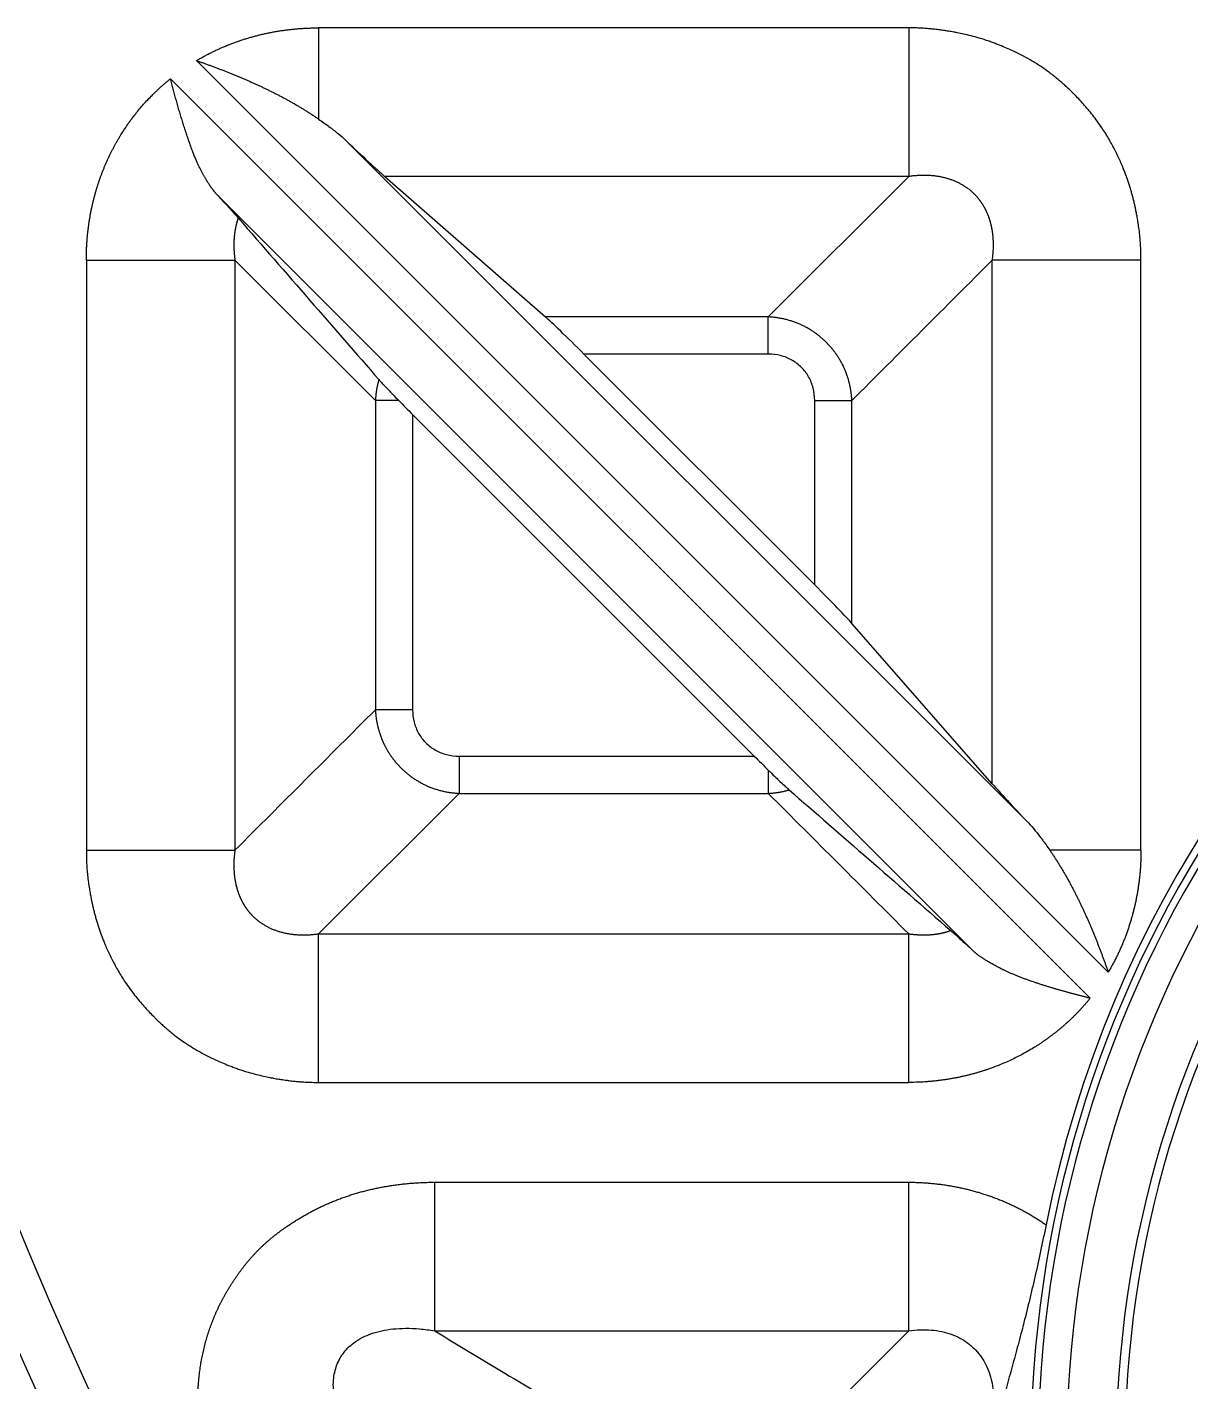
# Model space of a CAD drawing. Header units: millimetres. Extents: x -1286 to 291, y 5350 to 5880.
# Drawn here: x -295.79 to -271.99, y 5646.1 to 5673.81 of the extents above; entities that cross this region are included whole.
import ezdxf

# ---------------------------------------------------------------- set-up
doc = ezdxf.new("R2010")
doc.units = ezdxf.units.MM
doc.layers.add('粗实线层', color=7, linetype='Continuous', lineweight=35)

msp = doc.modelspace()

# ---------------------------------------------------------------- linework, layer by layer
at = {"layer": '粗实线层', "lineweight": 25}
for p, q in [((-277.76, 5673.798), (-289.832, 5673.798)), ((-273.678, 5654.479), (-292.328, 5673.129)), ((-292.862, 5672.758), (-274.049, 5653.945)), ((-275.31, 5657.532), (-289.275, 5671.496)), ((-277.76, 5670.757), (-288.477, 5670.757)), ((-288.477, 5670.757), (-285.192, 5667.884)), ((-280.633, 5667.884), (-277.76, 5670.757)), ((-291.919, 5670.395), (-276.412, 5654.888)), ((-294.583, 5669.047), (-294.583, 5656.975)), ((-291.543, 5669.047), (-291.543, 5656.975)), ((-288.67, 5666.174), (-291.543, 5669.047)), ((-276.05, 5658.33), (-276.05, 5669.047)), ((-273.009, 5656.975), (-273.009, 5669.047)), ((-280.633, 5667.884), (-285.192, 5667.884)), ((-280.633, 5667.124), (-284.405, 5667.124)), ((-279.683, 5662.402), (-284.405, 5667.124)), ((-288.67, 5666.174), (-288.67, 5659.848)), ((-279.683, 5662.402), (-279.683, 5666.174)), ((-278.923, 5661.615), (-278.923, 5666.174)), ((-287.909, 5665.888), (-287.909, 5659.848)), ((-287.909, 5665.888), (-280.919, 5658.897)), ((-276.05, 5658.33), (-278.923, 5661.615)), ((-286.959, 5658.897), (-280.919, 5658.897)), ((-286.959, 5658.137), (-289.832, 5655.264)), ((-286.959, 5658.137), (-280.633, 5658.137)), ((-289.832, 5655.264), (-277.76, 5655.264)), ((-289.832, 5652.223), (-277.76, 5652.223)), ((-287.456, 5650.181), (-277.76, 5650.181)), ((-287.456, 5647.14), (-277.76, 5647.14)), ((-280.633, 5644.267), (-277.76, 5647.14))]:
    msp.add_line(p, q, dxfattribs=at)
for centre, radius, start, end in [((-218.672, 5680.9), 83.513, 184.2412, 267.24672), ((-218.672, 5680.9), 84.503, 184.22236, 267.24672), ((-251.837, 5644.72), 23.42, 65, 270), ((-251.837, 5644.72), 23.565, 79.0194, 168.7706), ((-251.837, 5644.72), 23.271, 65, 270), ((-251.837, 5644.72), 22.691, 65, 270), ((-251.837, 5644.72), 21.678, 65, 270), ((-251.837, 5644.72), 21.5, 65, 270), ((-224.702, 5680.9), 102.402, 208.57791, 345.69153), ((-224.702, 5680.9), 101.899, 208.57791, 345.69153), ((-224.702, 5680.9), 101.532, 208.69087, 345.63866), ((-224.702, 5680.9), 101.03, 208.69087, 345.63866)]:
    msp.add_arc(centre, radius, start, end, dxfattribs=at)
for centre, major_axis, ratio, start_param, end_param in [((-291.466, 5673.798), (3.219, -3.215), 0.024678, 5.485315, 5.92687), ((-295.191, 5674.406), (16.619, -19.169), 0.005655, 4.944322, 5.126789), ((-284.444, 5667.124), (0.805, -0.804), 0.024678, 1.546094, 2.785277), ((-287.909, 5665.927), (0.804, -0.805), 0.024678, 4.376462, 4.737092), ((-279.683, 5662.363), (0.804, -0.805), 0.024678, 0.356315, 1.595499), ((-280.879, 5658.897), (0.805, -0.804), 0.024678, 4.687686, 5.048326), ((-272.401, 5651.616), (19.169, -16.619), 0.005655, 4.297989, 4.480454), ((-273.009, 5655.341), (3.215, -3.219), 0.024678, 3.497908, 3.939463)]:
    msp.add_ellipse(centre, major_axis=major_axis, ratio=ratio, start_param=start_param, end_param=end_param, dxfattribs=at)
for points, degree, knots in [([(-292.328, 5673.129), (-291.776, 5673.457), (-291.145, 5673.627), (-290.509, 5673.798), (-289.832, 5673.798)], 2, [0, 0, 0, 0.5, 0.5, 1, 1, 1]), ([(-289.832, 5673.798), (-289.832, 5673.642), (-289.832, 5673.486), (-289.832, 5673.178), (-289.832, 5673.026), (-289.832, 5672.727), (-289.832, 5672.581), (-289.832, 5672.299), (-289.832, 5672.162), (-289.832, 5672.032)], 3, [0, 0, 0, 0, 0.25, 0.25, 0.5, 0.5, 0.75, 0.75, 1, 1, 1, 1]), ([(-273.009, 5669.047), (-273.009, 5669.06), (-273.009, 5669.086), (-273.009, 5669.128), (-273.01, 5669.172), (-273.011, 5669.219), (-273.013, 5669.269), (-273.015, 5669.322), (-273.018, 5669.377), (-273.023, 5669.436), (-273.028, 5669.497), (-273.036, 5669.588), (-273.05, 5669.701), (-273.069, 5669.829), (-273.088, 5669.937), (-273.106, 5670.031), (-273.123, 5670.115), (-273.141, 5670.197), (-273.161, 5670.279), (-273.182, 5670.362), (-273.205, 5670.446), (-273.23, 5670.53), (-273.257, 5670.614), (-273.285, 5670.698), (-273.315, 5670.783), (-273.348, 5670.867), (-273.385, 5670.961), (-273.43, 5671.064), (-273.481, 5671.177), (-273.537, 5671.29), (-273.597, 5671.405), (-273.661, 5671.52), (-273.73, 5671.635), (-273.809, 5671.757), (-273.897, 5671.884), (-273.993, 5672.01), (-274.089, 5672.129), (-274.184, 5672.239), (-274.279, 5672.342), (-274.36, 5672.425), (-274.427, 5672.491), (-274.482, 5672.545), (-274.544, 5672.602), (-274.611, 5672.663), (-274.684, 5672.726), (-274.764, 5672.792), (-274.851, 5672.86), (-274.945, 5672.93), (-275.071, 5673.018), (-275.227, 5673.116), (-275.405, 5673.216), (-275.57, 5673.299), (-275.72, 5673.368), (-275.842, 5673.42), (-275.942, 5673.46), (-276.027, 5673.493), (-276.119, 5673.525), (-276.215, 5673.558), (-276.338, 5673.596), (-276.479, 5673.634), (-276.63, 5673.67), (-276.747, 5673.694), (-276.833, 5673.711), (-276.892, 5673.721), (-276.943, 5673.73), (-276.986, 5673.736), (-277.029, 5673.743), (-277.084, 5673.751), (-277.163, 5673.762), (-277.241, 5673.77), (-277.308, 5673.777), (-277.355, 5673.781), (-277.406, 5673.785), (-277.459, 5673.789), (-277.514, 5673.792), (-277.572, 5673.795), (-277.632, 5673.797), (-277.695, 5673.798), (-277.738, 5673.798), (-277.76, 5673.798)], 3, [0, 0, 0, 0, 0.005135, 0.010651, 0.016547, 0.022825, 0.029484, 0.036526, 0.043951, 0.051759, 0.059952, 0.068529, 0.088308, 0.10555, 0.120248, 0.1324, 0.143498, 0.154703, 0.166018, 0.177441, 0.188976, 0.200623, 0.212383, 0.224256, 0.236242, 0.24834, 0.260547, 0.276693, 0.293196, 0.310057, 0.327276, 0.344856, 0.362799, 0.381103, 0.403086, 0.424251, 0.444591, 0.464105, 0.482791, 0.500651, 0.51011, 0.520439, 0.531641, 0.543714, 0.55666, 0.570477, 0.585165, 0.60072, 0.61714, 0.646967, 0.674194, 0.698828, 0.720872, 0.740333, 0.751799, 0.763989, 0.7769, 0.79053, 0.804879, 0.828211, 0.848946, 0.867093, 0.876072, 0.884007, 0.890898, 0.896748, 0.901556, 0.908321, 0.91894, 0.933404, 0.939472, 0.945875, 0.95261, 0.959679, 0.96708, 0.974813, 0.982878, 0.991274, 1, 1, 1, 1]), ([(-292.328, 5673.129), (-292.317, 5673.125), (-292.294, 5673.117), (-292.26, 5673.105), (-292.227, 5673.093), (-292.193, 5673.081), (-292.159, 5673.069), (-292.125, 5673.056), (-292.092, 5673.044), (-292.058, 5673.032), (-292.024, 5673.019), (-291.991, 5673.007), (-291.957, 5672.994), (-291.923, 5672.981), (-291.89, 5672.968), (-291.856, 5672.956), (-291.823, 5672.943), (-291.789, 5672.93), (-291.756, 5672.917), (-291.722, 5672.904), (-291.689, 5672.89), (-291.656, 5672.877), (-291.622, 5672.864), (-291.589, 5672.85), (-291.556, 5672.837), (-291.523, 5672.823), (-291.49, 5672.81), (-291.457, 5672.796), (-291.424, 5672.782), (-291.391, 5672.768), (-291.359, 5672.754), (-291.326, 5672.74), (-291.294, 5672.726), (-291.261, 5672.712), (-291.229, 5672.698), (-291.196, 5672.683), (-291.164, 5672.669), (-291.132, 5672.654), (-291.1, 5672.64), (-291.068, 5672.625), (-291.036, 5672.61), (-291.005, 5672.596), (-290.973, 5672.581), (-290.941, 5672.566), (-290.91, 5672.551), (-290.879, 5672.535), (-290.847, 5672.52), (-290.806, 5672.5), (-290.754, 5672.474), (-290.692, 5672.442), (-290.629, 5672.41), (-290.567, 5672.377), (-290.505, 5672.344), (-290.443, 5672.31), (-290.381, 5672.275), (-290.319, 5672.24), (-290.257, 5672.204), (-290.196, 5672.167), (-290.134, 5672.129), (-290.073, 5672.091), (-290.013, 5672.053), (-289.952, 5672.013), (-289.892, 5671.973), (-289.852, 5671.946), (-289.832, 5671.932)], 3, [0, 0, 0, 0, 0.012536, 0.025082, 0.037638, 0.050203, 0.062777, 0.075359, 0.087948, 0.100544, 0.113146, 0.125754, 0.138366, 0.150983, 0.163604, 0.176228, 0.188856, 0.201485, 0.214116, 0.226749, 0.239383, 0.252017, 0.264651, 0.277284, 0.289917, 0.302549, 0.315179, 0.327807, 0.340433, 0.353056, 0.365676, 0.378293, 0.390906, 0.403515, 0.41612, 0.428721, 0.441317, 0.453909, 0.466495, 0.479076, 0.491651, 0.504221, 0.516785, 0.529344, 0.541896, 0.554443, 0.566984, 0.579519, 0.60468, 0.629998, 0.655471, 0.681098, 0.706876, 0.732804, 0.758881, 0.785104, 0.811472, 0.837984, 0.864637, 0.891432, 0.918365, 0.945438, 0.97265, 1, 1, 1, 1]), ([(-294.583, 5669.047), (-294.583, 5669.61), (-294.466, 5670.143), (-294.352, 5670.666), (-294.128, 5671.143), (-293.907, 5671.615), (-293.268, 5672.431), (-292.862, 5672.758)], 2, [0, 0, 0, 0.25, 0.25, 0.5, 0.5, 0.75, 1, 1, 1]), ([(-291.919, 5670.395), (-291.921, 5670.398), (-291.926, 5670.403), (-291.934, 5670.412), (-291.942, 5670.422), (-291.951, 5670.432), (-291.96, 5670.442), (-291.968, 5670.453), (-291.978, 5670.465), (-291.987, 5670.477), (-291.997, 5670.49), (-292.007, 5670.503), (-292.017, 5670.518), (-292.028, 5670.532), (-292.038, 5670.548), (-292.05, 5670.564), (-292.061, 5670.581), (-292.072, 5670.598), (-292.084, 5670.616), (-292.096, 5670.635), (-292.109, 5670.655), (-292.121, 5670.675), (-292.134, 5670.696), (-292.147, 5670.718), (-292.16, 5670.741), (-292.173, 5670.764), (-292.187, 5670.788), (-292.201, 5670.813), (-292.215, 5670.839), (-292.229, 5670.866), (-292.243, 5670.894), (-292.257, 5670.923), (-292.272, 5670.952), (-292.286, 5670.983), (-292.301, 5671.014), (-292.316, 5671.046), (-292.331, 5671.08), (-292.345, 5671.114), (-292.36, 5671.149), (-292.375, 5671.186), (-292.39, 5671.223), (-292.405, 5671.264), (-292.422, 5671.309), (-292.44, 5671.358), (-292.458, 5671.407), (-292.475, 5671.457), (-292.493, 5671.506), (-292.51, 5671.556), (-292.527, 5671.607), (-292.544, 5671.658), (-292.561, 5671.709), (-292.577, 5671.76), (-292.594, 5671.811), (-292.61, 5671.863), (-292.626, 5671.915), (-292.642, 5671.967), (-292.658, 5672.019), (-292.674, 5672.072), (-292.689, 5672.124), (-292.704, 5672.177), (-292.719, 5672.23), (-292.734, 5672.283), (-292.749, 5672.336), (-292.764, 5672.389), (-292.778, 5672.442), (-292.792, 5672.495), (-292.807, 5672.547), (-292.821, 5672.6), (-292.834, 5672.653), (-292.848, 5672.706), (-292.857, 5672.741), (-292.862, 5672.758)], 3, [0, 0, 0, 0, 0.005619, 0.011486, 0.017602, 0.023968, 0.030586, 0.037455, 0.044577, 0.051953, 0.059584, 0.06747, 0.075612, 0.084011, 0.092668, 0.101583, 0.110758, 0.120193, 0.129889, 0.139847, 0.150067, 0.16055, 0.171298, 0.18231, 0.193588, 0.205133, 0.216945, 0.229025, 0.241374, 0.253993, 0.266883, 0.280044, 0.293477, 0.307184, 0.321164, 0.33542, 0.349951, 0.364759, 0.379845, 0.395209, 0.410852, 0.426776, 0.446635, 0.466508, 0.486395, 0.506293, 0.5262, 0.546113, 0.566031, 0.58595, 0.605869, 0.625785, 0.645696, 0.665597, 0.685488, 0.705365, 0.725225, 0.745066, 0.764885, 0.784679, 0.804446, 0.824183, 0.843887, 0.863556, 0.883186, 0.902775, 0.92232, 0.941817, 0.961265, 0.98066, 1, 1, 1, 1]), ([(-289.832, 5672.032), (-289.832, 5672.021), (-289.832, 5671.998), (-289.832, 5671.965), (-289.832, 5671.943), (-289.832, 5671.932)], 3, [0, 0, 0, 0, 0.333333, 0.666666, 1, 1, 1, 1]), ([(-276.05, 5669.047), (-276.048, 5669.055), (-276.046, 5669.07), (-276.043, 5669.093), (-276.041, 5669.116), (-276.038, 5669.138), (-276.036, 5669.161), (-276.034, 5669.184), (-276.032, 5669.206), (-276.03, 5669.228), (-276.029, 5669.251), (-276.028, 5669.273), (-276.027, 5669.295), (-276.027, 5669.316), (-276.027, 5669.338), (-276.026, 5669.36), (-276.027, 5669.381), (-276.027, 5669.403), (-276.028, 5669.424), (-276.028, 5669.445), (-276.03, 5669.466), (-276.031, 5669.487), (-276.032, 5669.508), (-276.034, 5669.528), (-276.036, 5669.549), (-276.038, 5669.569), (-276.041, 5669.589), (-276.043, 5669.609), (-276.046, 5669.629), (-276.049, 5669.649), (-276.053, 5669.668), (-276.056, 5669.688), (-276.06, 5669.707), (-276.064, 5669.726), (-276.068, 5669.745), (-276.072, 5669.764), (-276.077, 5669.783), (-276.082, 5669.801), (-276.087, 5669.82), (-276.092, 5669.838), (-276.097, 5669.856), (-276.103, 5669.874), (-276.109, 5669.892), (-276.115, 5669.909), (-276.121, 5669.927), (-276.127, 5669.944), (-276.134, 5669.961), (-276.141, 5669.978), (-276.148, 5669.995), (-276.155, 5670.012), (-276.162, 5670.028), (-276.17, 5670.045), (-276.177, 5670.061), (-276.185, 5670.077), (-276.193, 5670.092), (-276.201, 5670.108), (-276.21, 5670.123), (-276.218, 5670.139), (-276.227, 5670.154), (-276.236, 5670.169), (-276.245, 5670.183), (-276.255, 5670.198), (-276.264, 5670.212), (-276.274, 5670.227), (-276.283, 5670.241), (-276.293, 5670.254), (-276.304, 5670.268), (-276.314, 5670.282), (-276.324, 5670.295), (-276.335, 5670.308), (-276.346, 5670.321), (-276.357, 5670.334), (-276.368, 5670.346), (-276.379, 5670.359), (-276.39, 5670.371), (-276.402, 5670.383), (-276.417, 5670.398), (-276.436, 5670.416), (-276.459, 5670.438), (-276.482, 5670.458), (-276.506, 5670.478), (-276.531, 5670.498), (-276.557, 5670.517), (-276.583, 5670.535), (-276.61, 5670.553), (-276.637, 5670.57), (-276.665, 5670.587), (-276.694, 5670.603), (-276.723, 5670.618), (-276.753, 5670.633), (-276.784, 5670.647), (-276.815, 5670.661), (-276.847, 5670.674), (-276.879, 5670.686), (-276.912, 5670.697), (-276.945, 5670.708), (-276.979, 5670.718), (-277.013, 5670.727), (-277.048, 5670.736), (-277.084, 5670.744), (-277.12, 5670.751), (-277.157, 5670.757), (-277.194, 5670.763), (-277.231, 5670.768), (-277.269, 5670.772), (-277.308, 5670.775), (-277.347, 5670.778), (-277.386, 5670.779), (-277.426, 5670.78), (-277.467, 5670.78), (-277.507, 5670.78), (-277.548, 5670.778), (-277.59, 5670.776), (-277.632, 5670.772), (-277.674, 5670.768), (-277.717, 5670.763), (-277.746, 5670.759), (-277.76, 5670.757)], 3, [0, 0, 0, 0, 0.008389, 0.016721, 0.024996, 0.033214, 0.041375, 0.04948, 0.05753, 0.065524, 0.073462, 0.081346, 0.089175, 0.09695, 0.104671, 0.112339, 0.119954, 0.127517, 0.135027, 0.142485, 0.149892, 0.157247, 0.164553, 0.171808, 0.179014, 0.18617, 0.193278, 0.200337, 0.207349, 0.214313, 0.221231, 0.228103, 0.234928, 0.241709, 0.248445, 0.255138, 0.261786, 0.268392, 0.274956, 0.281478, 0.287959, 0.2944, 0.300801, 0.307163, 0.313486, 0.319772, 0.326021, 0.332233, 0.33841, 0.344552, 0.35066, 0.356735, 0.362777, 0.368787, 0.374766, 0.380715, 0.386635, 0.392526, 0.39839, 0.404226, 0.410037, 0.415823, 0.421584, 0.427322, 0.433038, 0.438732, 0.444406, 0.450061, 0.455696, 0.461314, 0.466916, 0.472502, 0.478073, 0.48363, 0.489175, 0.494708, 0.50023, 0.510587, 0.520984, 0.531428, 0.541926, 0.552484, 0.563109, 0.573806, 0.584582, 0.595443, 0.606395, 0.617442, 0.628592, 0.639849, 0.651219, 0.662706, 0.674316, 0.686053, 0.697921, 0.709927, 0.722073, 0.734364, 0.746804, 0.759397, 0.772146, 0.785055, 0.798128, 0.811369, 0.824779, 0.838363, 0.852123, 0.866062, 0.880183, 0.894489, 0.908982, 0.923664, 0.938538, 0.953607, 0.968872, 0.984336, 1, 1, 1, 1]), ([(-291.919, 5670.395), (-291.827, 5670.297), (-291.744, 5670.207), (-291.634, 5670.085), (-291.599, 5670.047), (-291.534, 5669.974), (-291.504, 5669.94), (-291.476, 5669.908)], 3, [0, 0, 0, 0, 0.5, 0.5, 0.75, 0.75, 1, 1, 1, 1]), ([(-291.476, 5669.908), (-291.478, 5669.903), (-291.482, 5669.892), (-291.487, 5669.876), (-291.492, 5669.859), (-291.497, 5669.843), (-291.502, 5669.827), (-291.507, 5669.81), (-291.512, 5669.793), (-291.516, 5669.776), (-291.52, 5669.759), (-291.524, 5669.742), (-291.528, 5669.724), (-291.531, 5669.707), (-291.535, 5669.689), (-291.538, 5669.672), (-291.541, 5669.654), (-291.544, 5669.636), (-291.547, 5669.618), (-291.549, 5669.6), (-291.552, 5669.581), (-291.554, 5669.563), (-291.556, 5669.544), (-291.558, 5669.526), (-291.559, 5669.507), (-291.561, 5669.488), (-291.562, 5669.469), (-291.563, 5669.45), (-291.564, 5669.431), (-291.565, 5669.412), (-291.565, 5669.392), (-291.565, 5669.373), (-291.566, 5669.353), (-291.565, 5669.333), (-291.565, 5669.313), (-291.565, 5669.293), (-291.564, 5669.273), (-291.563, 5669.253), (-291.562, 5669.233), (-291.561, 5669.213), (-291.559, 5669.192), (-291.557, 5669.172), (-291.555, 5669.151), (-291.553, 5669.13), (-291.551, 5669.11), (-291.548, 5669.089), (-291.546, 5669.068), (-291.544, 5669.054), (-291.543, 5669.047)], 3, [0, 0, 0, 0, 0.01887, 0.037846, 0.05693, 0.076124, 0.095429, 0.114847, 0.13438, 0.15403, 0.173797, 0.193684, 0.213691, 0.233821, 0.254075, 0.274454, 0.294959, 0.315593, 0.336356, 0.35725, 0.378276, 0.399435, 0.420728, 0.442157, 0.463724, 0.485428, 0.507272, 0.529256, 0.551381, 0.57365, 0.596062, 0.618618, 0.641321, 0.66417, 0.687168, 0.710314, 0.733609, 0.757056, 0.780654, 0.804404, 0.828308, 0.852366, 0.876579, 0.900948, 0.925474, 0.950157, 0.974999, 1, 1, 1, 1]), ([(-273.009, 5669.047), (-273.175, 5669.047), (-273.341, 5669.047), (-273.669, 5669.047), (-273.831, 5669.047), (-274.147, 5669.047), (-274.302, 5669.047), (-274.598, 5669.047), (-274.741, 5669.047), (-275.011, 5669.047), (-275.139, 5669.047), (-275.377, 5669.047), (-275.486, 5669.047), (-275.685, 5669.047), (-275.774, 5669.047), (-275.929, 5669.047), (-275.995, 5669.047), (-276.05, 5669.047)], 3, [0, 0, 0, 0, 0.125, 0.125, 0.25, 0.25, 0.375, 0.375, 0.5, 0.5, 0.625, 0.625, 0.75, 0.75, 0.875, 0.875, 1, 1, 1, 1]), ([(-280.633, 5667.124), (-280.633, 5667.207), (-280.633, 5667.29), (-280.633, 5667.448), (-280.633, 5667.523), (-280.633, 5667.659), (-280.633, 5667.719), (-280.633, 5667.818), (-280.633, 5667.857), (-280.633, 5667.884)], 3, [0, 0, 0, 0, 0.25, 0.25, 0.5, 0.5, 0.75, 0.75, 1, 1, 1, 1]), ([(-278.923, 5666.174), (-278.923, 5666.181), (-278.924, 5666.195), (-278.925, 5666.217), (-278.926, 5666.238), (-278.928, 5666.259), (-278.93, 5666.28), (-278.933, 5666.301), (-278.935, 5666.322), (-278.938, 5666.343), (-278.941, 5666.364), (-278.944, 5666.385), (-278.948, 5666.405), (-278.951, 5666.426), (-278.955, 5666.447), (-278.96, 5666.467), (-278.964, 5666.488), (-278.969, 5666.508), (-278.973, 5666.528), (-278.979, 5666.548), (-278.984, 5666.568), (-278.989, 5666.588), (-278.995, 5666.608), (-279.001, 5666.628), (-279.007, 5666.647), (-279.014, 5666.667), (-279.02, 5666.686), (-279.027, 5666.706), (-279.034, 5666.725), (-279.041, 5666.744), (-279.049, 5666.763), (-279.056, 5666.782), (-279.064, 5666.8), (-279.072, 5666.819), (-279.08, 5666.837), (-279.089, 5666.856), (-279.097, 5666.874), (-279.106, 5666.892), (-279.115, 5666.91), (-279.124, 5666.927), (-279.134, 5666.945), (-279.143, 5666.963), (-279.153, 5666.98), (-279.163, 5666.997), (-279.173, 5667.014), (-279.183, 5667.031), (-279.193, 5667.048), (-279.204, 5667.064), (-279.215, 5667.081), (-279.225, 5667.097), (-279.236, 5667.113), (-279.248, 5667.129), (-279.259, 5667.145), (-279.27, 5667.161), (-279.282, 5667.176), (-279.294, 5667.192), (-279.305, 5667.207), (-279.317, 5667.222), (-279.33, 5667.237), (-279.342, 5667.252), (-279.354, 5667.266), (-279.367, 5667.28), (-279.379, 5667.295), (-279.392, 5667.309), (-279.405, 5667.322), (-279.418, 5667.336), (-279.431, 5667.35), (-279.448, 5667.367), (-279.47, 5667.388), (-279.495, 5667.412), (-279.522, 5667.436), (-279.549, 5667.46), (-279.577, 5667.483), (-279.605, 5667.506), (-279.634, 5667.528), (-279.664, 5667.549), (-279.694, 5667.571), (-279.724, 5667.591), (-279.755, 5667.611), (-279.787, 5667.631), (-279.819, 5667.65), (-279.852, 5667.668), (-279.885, 5667.686), (-279.919, 5667.703), (-279.953, 5667.719), (-279.987, 5667.734), (-280.023, 5667.749), (-280.058, 5667.764), (-280.094, 5667.777), (-280.13, 5667.79), (-280.167, 5667.802), (-280.204, 5667.813), (-280.242, 5667.824), (-280.28, 5667.834), (-280.318, 5667.843), (-280.356, 5667.851), (-280.395, 5667.858), (-280.434, 5667.865), (-280.474, 5667.87), (-280.513, 5667.875), (-280.553, 5667.879), (-280.593, 5667.882), (-280.62, 5667.884), (-280.633, 5667.884)], 3, [0, 0, 0, 0, 0.00808, 0.016146, 0.024198, 0.032235, 0.040257, 0.048264, 0.056257, 0.064234, 0.072197, 0.080145, 0.088079, 0.095998, 0.103902, 0.111792, 0.119666, 0.127526, 0.13537, 0.143199, 0.151012, 0.15881, 0.166592, 0.174358, 0.182108, 0.189842, 0.19756, 0.205262, 0.212948, 0.220618, 0.228271, 0.235909, 0.243531, 0.251136, 0.258726, 0.2663, 0.273858, 0.281401, 0.288929, 0.296441, 0.303938, 0.31142, 0.318886, 0.326337, 0.333771, 0.34119, 0.348592, 0.355978, 0.363347, 0.3707, 0.378036, 0.385355, 0.392657, 0.399942, 0.40721, 0.41446, 0.421693, 0.428909, 0.436107, 0.443288, 0.450451, 0.457597, 0.464726, 0.471836, 0.47893, 0.486005, 0.493064, 0.500104, 0.513405, 0.526768, 0.540193, 0.55368, 0.567228, 0.580837, 0.594506, 0.608236, 0.622024, 0.63587, 0.649773, 0.663733, 0.677747, 0.691816, 0.70594, 0.72012, 0.734356, 0.748649, 0.762999, 0.777406, 0.79187, 0.806391, 0.820967, 0.835599, 0.850285, 0.865024, 0.879815, 0.894657, 0.909552, 0.924498, 0.939497, 0.954547, 0.969648, 0.9848, 1, 1, 1, 1]), ([(-288.599, 5666.601), (-288.601, 5666.594), (-288.605, 5666.58), (-288.61, 5666.559), (-288.616, 5666.538), (-288.621, 5666.517), (-288.626, 5666.495), (-288.631, 5666.473), (-288.636, 5666.451), (-288.64, 5666.429), (-288.644, 5666.407), (-288.648, 5666.384), (-288.651, 5666.362), (-288.655, 5666.339), (-288.658, 5666.316), (-288.66, 5666.292), (-288.663, 5666.269), (-288.665, 5666.245), (-288.667, 5666.222), (-288.668, 5666.198), (-288.669, 5666.182), (-288.67, 5666.174)], 3, [0, 0, 0, 0, 0.049815, 0.099948, 0.150398, 0.201163, 0.252241, 0.303631, 0.355334, 0.407349, 0.459678, 0.512318, 0.565271, 0.618535, 0.672109, 0.725993, 0.780185, 0.834683, 0.889486, 0.944593, 1, 1, 1, 1]), ([(-288.599, 5666.601), (-288.58, 5666.58), (-288.556, 5666.553), (-288.521, 5666.515), (-288.513, 5666.507), (-288.498, 5666.491), (-288.49, 5666.483), (-288.466, 5666.457), (-288.449, 5666.439), (-288.414, 5666.402), (-288.396, 5666.383), (-288.368, 5666.353), (-288.358, 5666.343), (-288.338, 5666.323), (-288.328, 5666.313), (-288.278, 5666.261), (-288.236, 5666.218), (-288.193, 5666.174)], 3, [0, 0, 0, 0, 0.25, 0.25, 0.3125, 0.3125, 0.375, 0.375, 0.5, 0.5, 0.625, 0.625, 0.6875, 0.6875, 0.75, 0.75, 1, 1, 1, 1]), ([(-288.193, 5666.174), (-288.248, 5666.174), (-288.301, 5666.174), (-288.399, 5666.174), (-288.445, 5666.174), (-288.527, 5666.174), (-288.563, 5666.174), (-288.625, 5666.174), (-288.65, 5666.174), (-288.67, 5666.174)], 3, [0, 0, 0, 0, 0.25, 0.25, 0.5, 0.5, 0.75, 0.75, 1, 1, 1, 1]), ([(-288.67, 5659.848), (-288.669, 5659.841), (-288.669, 5659.826), (-288.667, 5659.805), (-288.666, 5659.784), (-288.664, 5659.763), (-288.662, 5659.742), (-288.659, 5659.72), (-288.657, 5659.699), (-288.654, 5659.679), (-288.651, 5659.658), (-288.648, 5659.637), (-288.644, 5659.616), (-288.641, 5659.596), (-288.637, 5659.575), (-288.633, 5659.554), (-288.628, 5659.534), (-288.623, 5659.514), (-288.619, 5659.494), (-288.614, 5659.473), (-288.608, 5659.453), (-288.603, 5659.433), (-288.597, 5659.414), (-288.591, 5659.394), (-288.585, 5659.374), (-288.578, 5659.355), (-288.572, 5659.335), (-288.565, 5659.316), (-288.558, 5659.297), (-288.551, 5659.278), (-288.543, 5659.259), (-288.536, 5659.24), (-288.528, 5659.221), (-288.52, 5659.203), (-288.512, 5659.184), (-288.503, 5659.166), (-288.495, 5659.148), (-288.486, 5659.13), (-288.477, 5659.112), (-288.468, 5659.094), (-288.458, 5659.077), (-288.449, 5659.059), (-288.439, 5659.042), (-288.429, 5659.025), (-288.419, 5659.007), (-288.409, 5658.991), (-288.399, 5658.974), (-288.388, 5658.957), (-288.377, 5658.941), (-288.367, 5658.924), (-288.356, 5658.908), (-288.344, 5658.892), (-288.333, 5658.876), (-288.322, 5658.861), (-288.31, 5658.845), (-288.298, 5658.83), (-288.287, 5658.815), (-288.275, 5658.8), (-288.263, 5658.785), (-288.25, 5658.77), (-288.238, 5658.756), (-288.225, 5658.741), (-288.213, 5658.727), (-288.2, 5658.713), (-288.187, 5658.699), (-288.174, 5658.685), (-288.161, 5658.672), (-288.144, 5658.655), (-288.123, 5658.634), (-288.097, 5658.609), (-288.07, 5658.585), (-288.043, 5658.562), (-288.015, 5658.539), (-287.987, 5658.516), (-287.958, 5658.494), (-287.929, 5658.472), (-287.899, 5658.451), (-287.868, 5658.43), (-287.837, 5658.41), (-287.805, 5658.391), (-287.773, 5658.372), (-287.74, 5658.354), (-287.707, 5658.336), (-287.673, 5658.319), (-287.639, 5658.303), (-287.605, 5658.287), (-287.57, 5658.272), (-287.534, 5658.258), (-287.498, 5658.244), (-287.462, 5658.232), (-287.425, 5658.219), (-287.388, 5658.208), (-287.35, 5658.198), (-287.312, 5658.188), (-287.274, 5658.179), (-287.236, 5658.171), (-287.197, 5658.163), (-287.158, 5658.157), (-287.118, 5658.151), (-287.079, 5658.146), (-287.039, 5658.143), (-286.999, 5658.139), (-286.973, 5658.138), (-286.959, 5658.137)], 3, [0, 0, 0, 0, 0.00808, 0.016146, 0.024198, 0.032235, 0.040257, 0.048264, 0.056257, 0.064234, 0.072197, 0.080145, 0.088079, 0.095998, 0.103902, 0.111792, 0.119666, 0.127526, 0.13537, 0.143199, 0.151012, 0.15881, 0.166592, 0.174358, 0.182108, 0.189842, 0.19756, 0.205262, 0.212948, 0.220618, 0.228271, 0.235909, 0.243531, 0.251136, 0.258726, 0.2663, 0.273858, 0.281401, 0.288929, 0.296441, 0.303938, 0.31142, 0.318886, 0.326337, 0.333771, 0.34119, 0.348592, 0.355978, 0.363347, 0.3707, 0.378036, 0.385355, 0.392657, 0.399942, 0.40721, 0.41446, 0.421693, 0.428909, 0.436107, 0.443288, 0.450451, 0.457597, 0.464726, 0.471836, 0.47893, 0.486005, 0.493064, 0.500104, 0.513405, 0.526768, 0.540193, 0.55368, 0.567228, 0.580837, 0.594506, 0.608236, 0.622024, 0.63587, 0.649773, 0.663733, 0.677747, 0.691816, 0.70594, 0.72012, 0.734356, 0.748649, 0.762999, 0.777406, 0.79187, 0.806391, 0.820967, 0.835599, 0.850285, 0.865024, 0.879815, 0.894657, 0.909552, 0.924498, 0.939497, 0.954547, 0.969648, 0.9848, 1, 1, 1, 1]), ([(-286.959, 5658.897), (-286.959, 5658.814), (-286.959, 5658.731), (-286.959, 5658.573), (-286.959, 5658.498), (-286.959, 5658.363), (-286.959, 5658.303), (-286.959, 5658.204), (-286.959, 5658.164), (-286.959, 5658.137)], 3, [0, 0, 0, 0, 0.25, 0.25, 0.5, 0.5, 0.75, 0.75, 1, 1, 1, 1]), ([(-280.633, 5658.614), (-280.589, 5658.571), (-280.546, 5658.529), (-280.485, 5658.469), (-280.465, 5658.45), (-280.435, 5658.421), (-280.425, 5658.412), (-280.406, 5658.394), (-280.396, 5658.384), (-280.35, 5658.34), (-280.316, 5658.308), (-280.27, 5658.266), (-280.255, 5658.252), (-280.229, 5658.228), (-280.216, 5658.218), (-280.206, 5658.208)], 3, [0, 0, 0, 0, 0.25, 0.25, 0.375, 0.375, 0.4375, 0.4375, 0.5, 0.5, 0.75, 0.75, 0.875, 0.875, 1, 1, 1, 1]), ([(-280.633, 5658.137), (-280.626, 5658.138), (-280.611, 5658.138), (-280.59, 5658.14), (-280.568, 5658.141), (-280.547, 5658.143), (-280.526, 5658.145), (-280.504, 5658.148), (-280.484, 5658.15), (-280.463, 5658.153), (-280.442, 5658.156), (-280.421, 5658.159), (-280.401, 5658.163), (-280.381, 5658.166), (-280.361, 5658.17), (-280.341, 5658.174), (-280.321, 5658.178), (-280.301, 5658.183), (-280.282, 5658.188), (-280.263, 5658.192), (-280.243, 5658.198), (-280.224, 5658.203), (-280.212, 5658.206), (-280.205, 5658.208)], 3, [0, 0, 0, 0, 0.050185, 0.100117, 0.149796, 0.199219, 0.248388, 0.297299, 0.345955, 0.394353, 0.442494, 0.490378, 0.538005, 0.585375, 0.632488, 0.679343, 0.725938, 0.772273, 0.818346, 0.864156, 0.909702, 0.954984, 1, 1, 1, 1]), ([(-294.583, 5656.975), (-294.417, 5656.975), (-294.251, 5656.975), (-293.923, 5656.975), (-293.761, 5656.975), (-293.445, 5656.975), (-293.291, 5656.975), (-292.994, 5656.975), (-292.851, 5656.975), (-292.581, 5656.975), (-292.453, 5656.975), (-292.216, 5656.975), (-292.106, 5656.975), (-291.907, 5656.975), (-291.818, 5656.975), (-291.663, 5656.975), (-291.597, 5656.975), (-291.543, 5656.975)], 3, [0, 0, 0, 0, 0.125, 0.125, 0.25, 0.25, 0.375, 0.375, 0.5, 0.5, 0.625, 0.625, 0.75, 0.75, 0.875, 0.875, 1, 1, 1, 1]), ([(-294.583, 5656.975), (-294.583, 5656.962), (-294.583, 5656.935), (-294.583, 5656.894), (-294.582, 5656.85), (-294.581, 5656.803), (-294.579, 5656.753), (-294.577, 5656.7), (-294.574, 5656.644), (-294.57, 5656.586), (-294.565, 5656.525), (-294.556, 5656.434), (-294.542, 5656.321), (-294.523, 5656.193), (-294.504, 5656.084), (-294.486, 5655.991), (-294.469, 5655.907), (-294.451, 5655.825), (-294.431, 5655.742), (-294.41, 5655.659), (-294.387, 5655.576), (-294.362, 5655.492), (-294.335, 5655.408), (-294.307, 5655.324), (-294.277, 5655.239), (-294.244, 5655.154), (-294.207, 5655.06), (-294.162, 5654.957), (-294.111, 5654.845), (-294.055, 5654.731), (-293.995, 5654.617), (-293.931, 5654.502), (-293.862, 5654.387), (-293.783, 5654.264), (-293.695, 5654.138), (-293.599, 5654.011), (-293.503, 5653.893), (-293.408, 5653.782), (-293.313, 5653.679), (-293.232, 5653.597), (-293.165, 5653.531), (-293.11, 5653.477), (-293.048, 5653.42), (-292.981, 5653.359), (-292.908, 5653.295), (-292.828, 5653.229), (-292.741, 5653.161), (-292.648, 5653.092), (-292.521, 5653.004), (-292.365, 5652.906), (-292.187, 5652.806), (-292.022, 5652.723), (-291.872, 5652.654), (-291.75, 5652.602), (-291.65, 5652.561), (-291.565, 5652.529), (-291.474, 5652.496), (-291.377, 5652.464), (-291.254, 5652.426), (-291.113, 5652.388), (-290.962, 5652.352), (-290.845, 5652.327), (-290.759, 5652.311), (-290.7, 5652.3), (-290.649, 5652.292), (-290.606, 5652.285), (-290.563, 5652.279), (-290.508, 5652.271), (-290.429, 5652.26), (-290.352, 5652.251), (-290.284, 5652.245), (-290.237, 5652.24), (-290.186, 5652.236), (-290.133, 5652.233), (-290.078, 5652.23), (-290.02, 5652.227), (-289.96, 5652.225), (-289.897, 5652.224), (-289.854, 5652.224), (-289.832, 5652.223)], 3, [0, 0, 0, 0, 0.005135, 0.010651, 0.016547, 0.022825, 0.029484, 0.036526, 0.043951, 0.051759, 0.059952, 0.068529, 0.088308, 0.10555, 0.120248, 0.1324, 0.143498, 0.154703, 0.166018, 0.177441, 0.188976, 0.200623, 0.212383, 0.224256, 0.236242, 0.24834, 0.260547, 0.276693, 0.293196, 0.310057, 0.327276, 0.344856, 0.362799, 0.381103, 0.403086, 0.424251, 0.444591, 0.464105, 0.482791, 0.500651, 0.51011, 0.520439, 0.531641, 0.543714, 0.55666, 0.570477, 0.585165, 0.60072, 0.61714, 0.646967, 0.674194, 0.698828, 0.720872, 0.740333, 0.751799, 0.763989, 0.7769, 0.79053, 0.804879, 0.828211, 0.848946, 0.867093, 0.876072, 0.884007, 0.890898, 0.896748, 0.901556, 0.908321, 0.91894, 0.933404, 0.939472, 0.945875, 0.95261, 0.959679, 0.96708, 0.974813, 0.982878, 0.991274, 1, 1, 1, 1]), ([(-291.543, 5656.975), (-291.544, 5656.967), (-291.546, 5656.952), (-291.549, 5656.929), (-291.552, 5656.906), (-291.554, 5656.883), (-291.556, 5656.861), (-291.558, 5656.838), (-291.56, 5656.816), (-291.562, 5656.793), (-291.563, 5656.771), (-291.564, 5656.749), (-291.565, 5656.727), (-291.565, 5656.705), (-291.566, 5656.683), (-291.566, 5656.662), (-291.565, 5656.64), (-291.565, 5656.619), (-291.564, 5656.598), (-291.564, 5656.577), (-291.563, 5656.556), (-291.561, 5656.535), (-291.56, 5656.514), (-291.558, 5656.493), (-291.556, 5656.473), (-291.554, 5656.453), (-291.551, 5656.433), (-291.549, 5656.413), (-291.546, 5656.393), (-291.543, 5656.373), (-291.539, 5656.353), (-291.536, 5656.334), (-291.532, 5656.315), (-291.528, 5656.295), (-291.524, 5656.276), (-291.52, 5656.257), (-291.515, 5656.239), (-291.51, 5656.22), (-291.505, 5656.202), (-291.5, 5656.184), (-291.495, 5656.165), (-291.489, 5656.148), (-291.483, 5656.13), (-291.477, 5656.112), (-291.471, 5656.095), (-291.465, 5656.077), (-291.458, 5656.06), (-291.451, 5656.043), (-291.444, 5656.026), (-291.437, 5656.01), (-291.43, 5655.993), (-291.423, 5655.977), (-291.415, 5655.961), (-291.407, 5655.945), (-291.399, 5655.929), (-291.391, 5655.914), (-291.382, 5655.898), (-291.374, 5655.883), (-291.365, 5655.868), (-291.356, 5655.853), (-291.347, 5655.838), (-291.337, 5655.824), (-291.328, 5655.809), (-291.318, 5655.795), (-291.309, 5655.781), (-291.299, 5655.767), (-291.289, 5655.754), (-291.278, 5655.74), (-291.268, 5655.727), (-291.257, 5655.714), (-291.246, 5655.701), (-291.236, 5655.688), (-291.225, 5655.675), (-291.213, 5655.663), (-291.202, 5655.651), (-291.19, 5655.639), (-291.175, 5655.624), (-291.156, 5655.605), (-291.133, 5655.584), (-291.11, 5655.563), (-291.086, 5655.543), (-291.061, 5655.524), (-291.035, 5655.505), (-291.009, 5655.486), (-290.982, 5655.468), (-290.955, 5655.451), (-290.927, 5655.435), (-290.898, 5655.419), (-290.869, 5655.403), (-290.839, 5655.388), (-290.808, 5655.374), (-290.777, 5655.361), (-290.746, 5655.348), (-290.713, 5655.336), (-290.68, 5655.324), (-290.647, 5655.314), (-290.613, 5655.304), (-290.579, 5655.294), (-290.544, 5655.286), (-290.508, 5655.278), (-290.472, 5655.271), (-290.436, 5655.264), (-290.398, 5655.259), (-290.361, 5655.254), (-290.323, 5655.25), (-290.284, 5655.246), (-290.245, 5655.244), (-290.206, 5655.242), (-290.166, 5655.241), (-290.126, 5655.241), (-290.085, 5655.242), (-290.044, 5655.243), (-290.002, 5655.246), (-289.96, 5655.249), (-289.918, 5655.253), (-289.875, 5655.258), (-289.846, 5655.262), (-289.832, 5655.264)], 3, [0, 0, 0, 0, 0.008389, 0.016721, 0.024996, 0.033214, 0.041375, 0.04948, 0.05753, 0.065524, 0.073462, 0.081346, 0.089175, 0.09695, 0.104671, 0.112339, 0.119954, 0.127517, 0.135027, 0.142485, 0.149892, 0.157247, 0.164553, 0.171808, 0.179014, 0.18617, 0.193278, 0.200337, 0.207349, 0.214313, 0.221231, 0.228103, 0.234928, 0.241709, 0.248445, 0.255138, 0.261786, 0.268392, 0.274956, 0.281478, 0.287959, 0.2944, 0.300801, 0.307163, 0.313486, 0.319772, 0.326021, 0.332233, 0.33841, 0.344552, 0.35066, 0.356735, 0.362777, 0.368787, 0.374766, 0.380715, 0.386635, 0.392526, 0.39839, 0.404226, 0.410037, 0.415823, 0.421584, 0.427322, 0.433038, 0.438732, 0.444406, 0.450061, 0.455696, 0.461314, 0.466916, 0.472502, 0.478073, 0.48363, 0.489175, 0.494708, 0.50023, 0.510587, 0.520984, 0.531428, 0.541926, 0.552484, 0.563109, 0.573806, 0.584582, 0.595443, 0.606395, 0.617442, 0.628592, 0.639849, 0.651219, 0.662706, 0.674316, 0.686053, 0.697921, 0.709927, 0.722073, 0.734364, 0.746804, 0.759397, 0.772146, 0.785055, 0.798128, 0.811369, 0.824779, 0.838363, 0.852123, 0.866062, 0.880183, 0.894489, 0.908982, 0.923664, 0.938538, 0.953607, 0.968872, 0.984336, 1, 1, 1, 1]), ([(-274.875, 5656.975), (-274.868, 5656.964), (-274.853, 5656.944), (-274.832, 5656.912), (-274.811, 5656.881), (-274.79, 5656.85), (-274.77, 5656.818), (-274.749, 5656.787), (-274.729, 5656.755), (-274.709, 5656.723), (-274.689, 5656.691), (-274.669, 5656.659), (-274.65, 5656.628), (-274.631, 5656.596), (-274.612, 5656.564), (-274.593, 5656.531), (-274.574, 5656.499), (-274.555, 5656.467), (-274.537, 5656.435), (-274.519, 5656.403), (-274.501, 5656.37), (-274.483, 5656.338), (-274.465, 5656.306), (-274.448, 5656.273), (-274.43, 5656.241), (-274.413, 5656.208), (-274.396, 5656.176), (-274.379, 5656.143), (-274.363, 5656.111), (-274.346, 5656.078), (-274.33, 5656.046), (-274.313, 5656.013), (-274.293, 5655.971), (-274.267, 5655.919), (-274.237, 5655.856), (-274.207, 5655.793), (-274.178, 5655.73), (-274.149, 5655.667), (-274.12, 5655.603), (-274.091, 5655.538), (-274.063, 5655.474), (-274.036, 5655.409), (-274.008, 5655.343), (-273.981, 5655.278), (-273.954, 5655.212), (-273.928, 5655.146), (-273.901, 5655.08), (-273.876, 5655.014), (-273.85, 5654.947), (-273.824, 5654.88), (-273.799, 5654.814), (-273.775, 5654.747), (-273.75, 5654.68), (-273.726, 5654.613), (-273.702, 5654.546), (-273.686, 5654.501), (-273.678, 5654.479)], 3, [0, 0, 0, 0, 0.014264, 0.02849, 0.04268, 0.056833, 0.070948, 0.085026, 0.099066, 0.113068, 0.127033, 0.140959, 0.154848, 0.168699, 0.182511, 0.196285, 0.210021, 0.223718, 0.237377, 0.250996, 0.264575, 0.278115, 0.291615, 0.305075, 0.318495, 0.331873, 0.34521, 0.358506, 0.371761, 0.384973, 0.398143, 0.411271, 0.424355, 0.449319, 0.4743, 0.499299, 0.524315, 0.549346, 0.574391, 0.59945, 0.62452, 0.6496, 0.674686, 0.699778, 0.724871, 0.749963, 0.775051, 0.800131, 0.825199, 0.850252, 0.875285, 0.900295, 0.925275, 0.950223, 0.975133, 1, 1, 1, 1]), ([(-273.009, 5656.975), (-273.009, 5656.299), (-273.18, 5655.664), (-273.349, 5655.033), (-273.678, 5654.479)], 2, [0, 0, 0, 0.5, 0.5, 1, 1, 1]), ([(-277.76, 5655.264), (-277.752, 5655.263), (-277.736, 5655.261), (-277.712, 5655.258), (-277.688, 5655.255), (-277.664, 5655.252), (-277.64, 5655.25), (-277.616, 5655.248), (-277.593, 5655.246), (-277.57, 5655.245), (-277.546, 5655.244), (-277.523, 5655.243), (-277.5, 5655.242), (-277.477, 5655.241), (-277.455, 5655.241), (-277.432, 5655.241), (-277.41, 5655.242), (-277.387, 5655.242), (-277.365, 5655.243), (-277.343, 5655.244), (-277.321, 5655.246), (-277.3, 5655.247), (-277.278, 5655.249), (-277.257, 5655.251), (-277.235, 5655.254), (-277.214, 5655.256), (-277.193, 5655.259), (-277.173, 5655.262), (-277.152, 5655.266), (-277.131, 5655.269), (-277.111, 5655.273), (-277.091, 5655.277), (-277.071, 5655.282), (-277.051, 5655.286), (-277.032, 5655.291), (-277.012, 5655.296), (-276.993, 5655.301), (-276.974, 5655.306), (-276.955, 5655.312), (-276.936, 5655.318), (-276.917, 5655.324), (-276.905, 5655.328), (-276.899, 5655.33)], 3, [0, 0, 0, 0, 0.028757, 0.057302, 0.085637, 0.113764, 0.141683, 0.169395, 0.196903, 0.224206, 0.251308, 0.278208, 0.304909, 0.331411, 0.357717, 0.383828, 0.409745, 0.435469, 0.461004, 0.486349, 0.511508, 0.53648, 0.561269, 0.585877, 0.610304, 0.634553, 0.658625, 0.682524, 0.70625, 0.729805, 0.753193, 0.776414, 0.799472, 0.822368, 0.845104, 0.867684, 0.890109, 0.912381, 0.934504, 0.95648, 0.978311, 1, 1, 1, 1]), ([(-276.899, 5655.331), (-276.867, 5655.303), (-276.833, 5655.273), (-276.76, 5655.208), (-276.722, 5655.173), (-276.6, 5655.063), (-276.51, 5654.98), (-276.412, 5654.888)], 3, [0, 0, 0, 0, 0.25, 0.25, 0.5, 0.5, 1, 1, 1, 1]), ([(-277.76, 5652.223), (-277.76, 5652.39), (-277.76, 5652.556), (-277.76, 5652.884), (-277.76, 5653.046), (-277.76, 5653.362), (-277.76, 5653.516), (-277.76, 5653.813), (-277.76, 5653.956), (-277.76, 5654.226), (-277.76, 5654.354), (-277.76, 5654.591), (-277.76, 5654.701), (-277.76, 5654.9), (-277.76, 5654.989), (-277.76, 5655.144), (-277.76, 5655.21), (-277.76, 5655.264)], 3, [0, 0, 0, 0, 0.125, 0.125, 0.25, 0.25, 0.375, 0.375, 0.5, 0.5, 0.625, 0.625, 0.75, 0.75, 0.875, 0.875, 1, 1, 1, 1]), ([(-274.049, 5653.945), (-274.058, 5653.948), (-274.078, 5653.953), (-274.108, 5653.961), (-274.138, 5653.968), (-274.169, 5653.976), (-274.199, 5653.984), (-274.23, 5653.992), (-274.261, 5654), (-274.292, 5654.008), (-274.323, 5654.016), (-274.354, 5654.024), (-274.386, 5654.033), (-274.418, 5654.041), (-274.45, 5654.05), (-274.482, 5654.058), (-274.514, 5654.067), (-274.546, 5654.076), (-274.578, 5654.085), (-274.611, 5654.094), (-274.644, 5654.103), (-274.676, 5654.112), (-274.709, 5654.121), (-274.742, 5654.131), (-274.775, 5654.141), (-274.808, 5654.15), (-274.842, 5654.16), (-274.875, 5654.17), (-274.908, 5654.181), (-274.942, 5654.191), (-274.975, 5654.201), (-275.009, 5654.212), (-275.042, 5654.223), (-275.076, 5654.234), (-275.11, 5654.245), (-275.143, 5654.256), (-275.177, 5654.267), (-275.21, 5654.279), (-275.244, 5654.291), (-275.278, 5654.302), (-275.311, 5654.314), (-275.345, 5654.326), (-275.378, 5654.339), (-275.412, 5654.351), (-275.445, 5654.364), (-275.479, 5654.377), (-275.512, 5654.39), (-275.555, 5654.407), (-275.608, 5654.428), (-275.668, 5654.454), (-275.726, 5654.479), (-275.781, 5654.504), (-275.833, 5654.529), (-275.882, 5654.554), (-275.928, 5654.578), (-275.972, 5654.601), (-276.014, 5654.624), (-276.053, 5654.646), (-276.09, 5654.667), (-276.125, 5654.688), (-276.157, 5654.707), (-276.188, 5654.726), (-276.216, 5654.744), (-276.243, 5654.762), (-276.267, 5654.778), (-276.29, 5654.794), (-276.311, 5654.809), (-276.33, 5654.822), (-276.348, 5654.835), (-276.363, 5654.848), (-276.378, 5654.859), (-276.391, 5654.869), (-276.402, 5654.879), (-276.409, 5654.885), (-276.412, 5654.888)], 3, [0, 0, 0, 0, 0.010934, 0.021944, 0.033029, 0.044189, 0.055423, 0.066731, 0.078112, 0.089567, 0.101094, 0.112693, 0.124363, 0.136105, 0.147917, 0.1598, 0.171752, 0.183772, 0.195861, 0.208018, 0.220242, 0.232532, 0.244889, 0.257311, 0.269797, 0.282348, 0.294962, 0.307638, 0.320377, 0.333178, 0.346039, 0.358961, 0.371942, 0.384982, 0.39808, 0.411236, 0.424449, 0.437718, 0.451042, 0.464421, 0.477854, 0.49134, 0.504879, 0.518469, 0.53211, 0.545801, 0.559541, 0.57333, 0.599949, 0.625725, 0.650661, 0.67476, 0.698025, 0.72046, 0.742068, 0.762852, 0.782816, 0.801963, 0.820297, 0.837821, 0.854539, 0.870454, 0.885569, 0.899888, 0.913413, 0.92615, 0.938099, 0.949266, 0.959652, 0.969262, 0.978098, 0.986164, 0.993464, 1, 1, 1, 1]), ([(-274.049, 5653.945), (-274.374, 5653.542), (-274.787, 5653.221), (-275.197, 5652.902), (-276.152, 5652.456), (-276.675, 5652.341), (-277.207, 5652.224), (-277.76, 5652.223)], 2, [0, 0, 0, 0.25, 0.25, 0.5, 0.75, 0.75, 1, 1, 1]), ([(-291.679, 5643.252), (-291.844, 5643.572), (-291.971, 5643.932), (-292.091, 5644.274), (-292.17, 5644.632), (-292.246, 5644.977), (-292.278, 5645.312), (-292.31, 5645.64), (-292.297, 5645.931), (-292.27, 5646.499), (-292.109, 5647.029), (-291.951, 5647.547), (-291.67, 5648.007), (-291.527, 5648.243), (-291.377, 5648.436), (-291.218, 5648.643), (-291.038, 5648.821), (-290.85, 5649.006), (-290.625, 5649.173), (-290.396, 5649.344), (-290.116, 5649.505), (-289.544, 5649.834), (-288.874, 5650.006), (-288.193, 5650.18), (-287.456, 5650.181)], 2, [0, 0, 0, 0.0625, 0.0625, 0.125, 0.125, 0.1875, 0.1875, 0.25, 0.25, 0.375, 0.375, 0.5, 0.5, 0.5625, 0.5625, 0.625, 0.625, 0.6875, 0.6875, 0.75, 0.75, 0.875, 0.875, 1, 1, 1]), ([(-277.76, 5647.14), (-277.76, 5647.194), (-277.76, 5647.26), (-277.76, 5647.415), (-277.76, 5647.504), (-277.76, 5647.703), (-277.76, 5647.813), (-277.76, 5648.05), (-277.76, 5648.178), (-277.76, 5648.448), (-277.76, 5648.591), (-277.76, 5648.888), (-277.76, 5649.042), (-277.76, 5649.358), (-277.76, 5649.52), (-277.76, 5649.849), (-277.76, 5650.015), (-277.76, 5650.181)], 3, [0, 0, 0, 0, 0.125, 0.125, 0.25, 0.25, 0.375, 0.375, 0.5, 0.5, 0.625, 0.625, 0.75, 0.75, 0.875, 0.875, 1, 1, 1, 1]), ([(-277.76, 5650.181), (-277.373, 5650.181), (-276.99, 5650.121), (-276.615, 5650.064), (-276.254, 5649.95), (-275.899, 5649.839), (-275.242, 5649.515), (-274.951, 5649.309)], 2, [0, 0, 0, 0.25, 0.25, 0.5, 0.5, 0.75, 1, 1, 1]), ([(-274.951, 5649.309), (-274.987, 5649.127), (-275.025, 5648.947), (-275.1, 5648.591), (-275.139, 5648.416), (-275.189, 5648.198), (-275.199, 5648.155), (-275.219, 5648.069), (-275.249, 5647.941), (-275.278, 5647.816), (-275.338, 5647.569), (-275.378, 5647.409), (-275.459, 5647.097), (-275.499, 5646.946), (-275.559, 5646.723), (-275.579, 5646.649), (-275.619, 5646.503), (-275.639, 5646.431), (-275.678, 5646.287), (-275.697, 5646.215), (-275.725, 5646.107), (-275.734, 5646.071), (-275.753, 5645.997), (-275.762, 5645.961), (-275.779, 5645.886), (-275.788, 5645.848), (-275.804, 5645.771), (-275.812, 5645.731), (-275.822, 5645.67), (-275.826, 5645.65), (-275.832, 5645.607), (-275.835, 5645.586), (-275.843, 5645.52), (-275.847, 5645.476), (-275.85, 5645.429)], 3, [0, 0, 0, 0, 0.125, 0.125, 0.25, 0.25, 0.28125, 0.28125, 0.3125, 0.375, 0.375, 0.5, 0.5, 0.625, 0.625, 0.6875, 0.6875, 0.75, 0.75, 0.8125, 0.8125, 0.84375, 0.84375, 0.875, 0.875, 0.90625, 0.90625, 0.9375, 0.9375, 0.953125, 0.953125, 0.96875, 0.96875, 1, 1, 1, 1]), ([(-288.976, 5644.645), (-289.015, 5644.697), (-289.166, 5644.909), (-289.373, 5645.277), (-289.518, 5645.729), (-289.544, 5646.121), (-289.473, 5646.446), (-289.32, 5646.715), (-289.084, 5646.935), (-288.747, 5647.103), (-288.302, 5647.197), (-287.855, 5647.197), (-287.561, 5647.158), (-287.456, 5647.14)], 3, [0, 0, 0, 0, 0.039688, 0.15967, 0.26831, 0.365164, 0.451773, 0.533406, 0.618048, 0.71195, 0.81758, 0.935201, 1, 1, 1, 1]), ([(-277.76, 5647.14), (-277.681, 5647.151), (-277.449, 5647.173), (-277.085, 5647.145), (-276.709, 5647.011), (-276.408, 5646.792), (-276.185, 5646.494), (-276.048, 5646.121), (-276.016, 5645.753), (-276.037, 5645.515), (-276.05, 5645.429)], 3, [0, 0, 0, 0, 0.076122, 0.22419, 0.364317, 0.497442, 0.630302, 0.769976, 0.917715, 1, 1, 1, 1])]:
    msp.add_open_spline(points, degree=degree, knots=knots, dxfattribs=at)
for points, weights in [([(-277.76, 5673.798), (-277.76, 5672.377), (-277.76, 5671.22), (-277.76, 5670.757)], [1.10247002689, 0.965844889658, 0.965843324386, 1.10246533108]), ([(-294.583, 5669.047), (-293.162, 5669.047), (-292.005, 5669.047), (-291.543, 5669.047)], [1.10247069271, 0.9658451116, 0.96584310246, 1.10246466529]), ([(-279.683, 5666.174), (-279.327, 5666.174), (-279.038, 5666.174), (-278.923, 5666.174)], [1.10245000855, 0.965843397504, 0.965849997469, 1.10246980844]), ([(-287.909, 5659.848), (-288.265, 5659.848), (-288.554, 5659.848), (-288.67, 5659.848)], [1.10245000855, 0.965843397504, 0.965849997469, 1.10246980844]), ([(-280.633, 5658.614), (-280.633, 5658.386), (-280.633, 5658.217), (-280.633, 5658.137)], [1.04983079352, 0.983389735486, 0.983389735495, 1.04983079354]), ([(-273.009, 5656.975), (-273.63, 5656.975), (-274.238, 5656.975), (-274.775, 5656.975)], [1.10247240071, 1.03823166479, 1.00419568734, 1.00036446837]), ([(-289.832, 5652.223), (-289.832, 5653.645), (-289.832, 5654.802), (-289.832, 5655.264)], [1.10247002689, 0.965844889658, 0.965843324386, 1.10246533108]), ([(-287.456, 5647.14), (-287.456, 5647.603), (-287.456, 5648.759), (-287.456, 5650.181)], [1.10246331528, 0.965844594132, 0.96584556158, 1.10246621762])]:
    msp.add_rational_spline(points, weights, degree=3, dxfattribs=at)
for points in [[(-289.832, 5671.932), (-289.758, 5671.881), (-289.616, 5671.78), (-289.429, 5671.635), (-289.323, 5671.542), (-289.275, 5671.496)], [(-278.923, 5666.174), (-277.965, 5667.132), (-277.007, 5668.089), (-276.05, 5669.047)], [(-279.683, 5666.174), (-279.683, 5666.262), (-279.704, 5666.431), (-279.798, 5666.664), (-279.947, 5666.859), (-280.143, 5667.009), (-280.376, 5667.103), (-280.545, 5667.124), (-280.633, 5667.124)], [(-288.67, 5659.848), (-289.627, 5658.89), (-290.585, 5657.932), (-291.543, 5656.975)], [(-287.909, 5659.848), (-287.909, 5659.759), (-287.888, 5659.591), (-287.794, 5659.358), (-287.645, 5659.162), (-287.449, 5659.013), (-287.216, 5658.919), (-287.047, 5658.897), (-286.959, 5658.897)], [(-280.633, 5658.137), (-279.675, 5657.18), (-278.718, 5656.222), (-277.76, 5655.264)], [(-275.31, 5657.532), (-275.265, 5657.484), (-275.172, 5657.378), (-275.027, 5657.191), (-274.926, 5657.049), (-274.875, 5656.975)], [(-274.775, 5656.975), (-274.786, 5656.975), (-274.808, 5656.975), (-274.842, 5656.975), (-274.864, 5656.975), (-274.875, 5656.975)], [(-287.456, 5647.14), (-286.91, 5646.807), (-285.82, 5646.151), (-284.193, 5645.194), (-283.109, 5644.573), (-282.568, 5644.267)]]:
    msp.add_open_spline(points, degree=3, dxfattribs=at)

doc.saveas('drawing.dxf')
